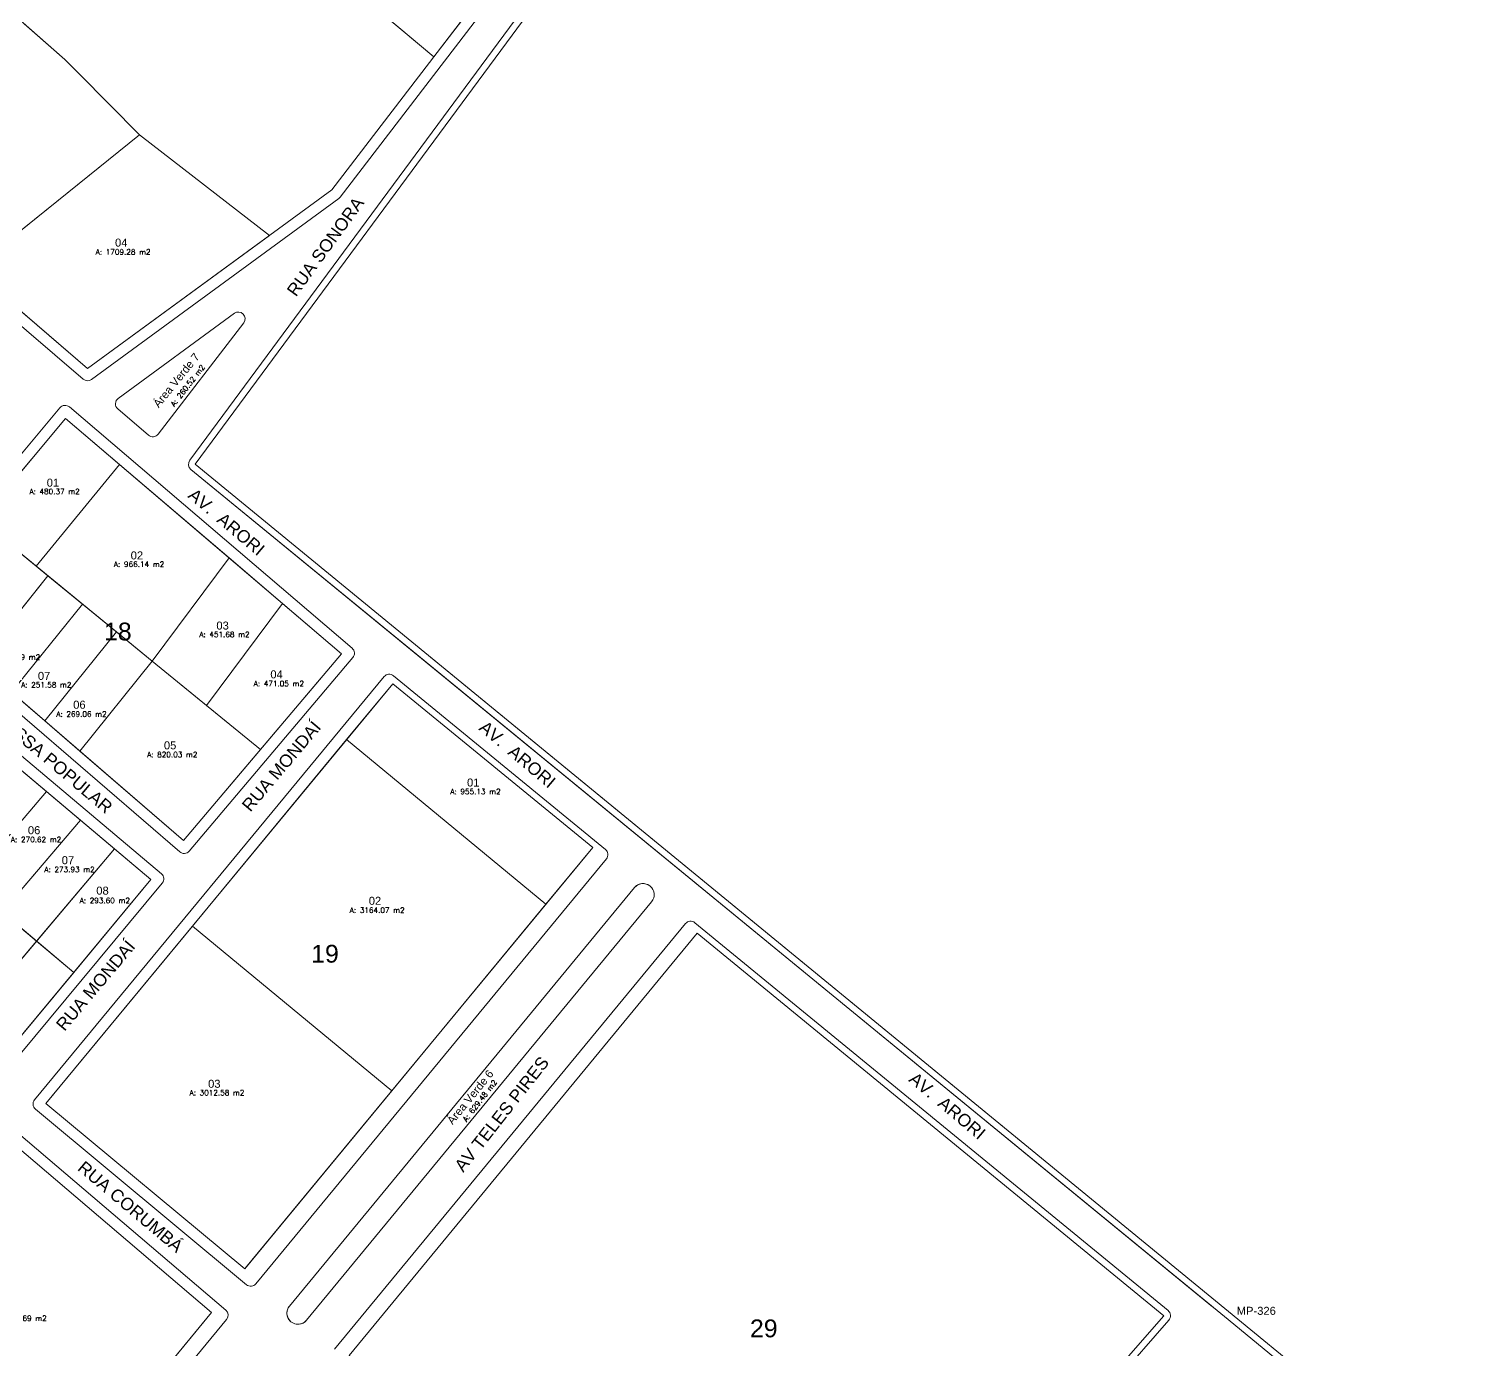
# Model space of a CAD drawing. Header units: metres. Extents: x 3808 to 8215, y 2374 to 6187.
# Drawn here: x 7835.6 to 8158.6, y 5200.3 to 5497.3 of the extents above; entities that cross this region are included whole.
import ezdxf
from ezdxf.enums import TextEntityAlignment as Align

# ---------------------------------------------------------------- set-up
doc = ezdxf.new("R2010")
doc.units = ezdxf.units.M
for name, color, linetype in [('0 - Cotas', 7, 'Continuous'), ('ESPECARQ', 7, 'Continuous'), ('Lotes_Existentes', 7, 'Continuous'), ('nlote', 7, 'Continuous'), ('NOME RUA', 7, 'Continuous'), ('n°quadra', 7, 'Continuous'), ('PDF_LINHA_TRANSMISSAO', 6, 'Continuous'), ('Perimetro_Georreferenciado', 6, 'Continuous'), ('UNIDADE', 7, 'Continuous')]:
    doc.layers.add(name, color=color, linetype=linetype)
doc.layers.add('Lotes_Boundary', color=7, linetype='Continuous', lineweight=30)
doc.layers.add('MEIO_FIO', color=252, linetype='Continuous', lineweight=0)
doc.layers.get('UNIDADE').off()
doc.styles.add('Arial', font='arial.ttf')
doc.styles.add('REGUA100', font='arial.ttf')
doc.styles.add('REGUA60', font='romans.shx', dxfattribs={"width": 1.4})
doc.dimstyles.new('Copy(2) of ISO-25', dxfattribs={"dimtxt": 1, "dimasz": 2.5, "dimexe": 1.25, "dimexo": 0.625, "dimgap": 0.2, "dimtad": 1, "dimtoh": 1, "dimlfac": 1, "dimzin": 1, "dimtxsty": 'Arial', "dimblk": 'NONE', "dimcen": 0, "dimse1": 1, "dimse2": 1, "dimsd1": 1, "dimsd2": 1, "dimclrt": 256, "dimaunit": 1, "dimadec": 3, "dimazin": 0, "dimtfac": 1, "dimtmove": 0, "dimatfit": 3, "dimldrblk": 'NONE', "dimfxl": 1, "dimtolj": 1, "dimtzin": 0, "dimarcsym": 0})

# ---------------------------------------------------------------- blocks, each defined once
blk = doc.blocks.new('INDUNI1')
at = {"color": 0, "lineweight": 0, "style": 'REGUA100', "width": 1.4, "flags": 8}
for tag, p in [('NOME1', (0, 0)), ('NOME2', (0, -4.29))]:
    blk.add_attdef(tag, text='', height=2.5, dxfattribs=at).set_placement(p, align=Align.CENTER)
at = {"layer": 'ESPECARQ', "color": 3, "lineweight": 0, "style": 'REGUA60', "width": 1.4}
blk.add_attdef('AREA', text='', height=25, dxfattribs=at).set_placement((0, -7.81), align=Align.CENTER)
at = {"layer": 'ESPECARQ', "lineweight": 0, "style": 'REGUA60', "width": 1.4, "flags": 8}
for tag, p in [('REVPAR', (0, -12.81)), ('PISO', (0, -10.31)), ('PEDIR', (0, -15.31))]:
    blk.add_attdef(tag, text='', height=1.5, dxfattribs=at).set_placement(p, align=Align.CENTER)
blk = doc.blocks.new('*D11908')
at = {"layer": 'Defpoints', "color": 0, "transparency": 16777216}
for p in [(8105.41, 5208.87), (8158.63, 5165.23), (8158.63, 5165.23)]:
    blk.add_point(p, dxfattribs=at)
at = {"layer": '0 - Cotas', "lineweight": 5, "transparency": 16777216, "insert": (8131.52, 5188.49), "char_height": 1, "attachment_point": 5, "rotation": 320.6547, "style": 'Arial'}
blk.add_mtext('\\A1;68,82m', dxfattribs=at)
blk = doc.blocks.new('_None')

msp = doc.modelspace()

# ---------------------------------------------------------------- linework, layer by layer
at = {"layer": 'Lotes_Boundary', "lineweight": 5, "flags": 128}
for points in [[(7937.376, 5527.008), (7915.266, 5500.621), (7926.71, 5491.033), (7947.585, 5518.237)], [(7846.936, 5487.191), (7843.743, 5490.375), (7817.957, 5513.073), (7786.078, 5474.748), (7822.923, 5443.164), (7860.512, 5473.456)], [(7889.719, 5450.837), (7860.512, 5473.456), (7822.923, 5443.164), (7848.853, 5420.937)], [(7856.041, 5399.327), (7843.888, 5409.699), (7824.681, 5386.753), (7837.308, 5376.425)], [(7856.041, 5399.327), (7837.308, 5376.425), (7863.39, 5355.09), (7880.677, 5378.301)], [(7839.937, 5374.274), (7837.308, 5376.425), (7832.156, 5380.639), (7816.541, 5361.239), (7824.157, 5354.669)], [(7892.643, 5368.089), (7880.677, 5378.301), (7863.39, 5355.09), (7875.551, 5345.143)], [(7847.706, 5367.92), (7839.937, 5374.274), (7824.157, 5354.669), (7831.761, 5348.11)], [(7855.325, 5361.687), (7847.706, 5367.92), (7831.761, 5348.11), (7839.218, 5341.677)], [(7905.931, 5356.749), (7892.643, 5368.089), (7875.551, 5345.143), (7887.712, 5335.195)], [(7863.39, 5355.09), (7855.325, 5361.687), (7839.218, 5341.677), (7847.112, 5334.867)], [(7875.551, 5345.143), (7863.39, 5355.09), (7847.112, 5334.867), (7870.431, 5314.751), (7887.712, 5335.195)], [(7917.459, 5350.017), (7907.067, 5337.438), (7951.892, 5300.405), (7962.424, 5313.154)], [(7951.892, 5300.405), (7907.067, 5337.438), (7872.407, 5295.485), (7917.232, 5258.452)], [(7839.615, 5325.749), (7831.948, 5332.196), (7814.426, 5311.436), (7821.98, 5305.082)], [(7847.241, 5319.335), (7839.615, 5325.749), (7821.98, 5305.082), (7829.6, 5298.672)], [(7854.904, 5312.891), (7847.241, 5319.335), (7829.6, 5298.672), (7837.369, 5292.138)], [(7863.088, 5306.008), (7854.904, 5312.891), (7837.369, 5292.138), (7845.724, 5285.11)], [(7837.369, 5292.138), (7829.6, 5298.672), (7811.961, 5278.013), (7819.835, 5271.386)], [(7917.232, 5258.452), (7872.407, 5295.485), (7839.465, 5255.611), (7884.174, 5218.438)], [(7845.724, 5285.11), (7837.369, 5292.138), (7819.835, 5271.386), (7828.36, 5264.211)], [(8090.837, 5207.879), (7985.925, 5293.887), (7907.672, 5198.9), (8009.176, 5114.505)], [(7876.688, 5208.637), (7832.452, 5246.288), (7812.985, 5223.462), (7796.014, 5203.561), (7754.436, 5154.806), (7763.948, 5146.959), (7783.171, 5169.992), (7792.537, 5162.266), (7814.189, 5188.546), (7818.943, 5184.619), (7841.628, 5165.879), (7857.663, 5185.435)]]:
    msp.add_lwpolyline(points, close=True, dxfattribs=at)
at = {"layer": 'Lotes_Existentes', "lineweight": 5}
for p, q in [((7883.879, 5526.921), (7926.71, 5491.033)), ((7947.585, 5518.237), (7903.732, 5461.09)), ((7817.957, 5513.073), (7843.743, 5490.375)), ((7758.827, 5498.107), (7848.853, 5420.937)), ((7843.743, 5490.375), (7846.936, 5487.191)), ((7846.936, 5487.191), (7860.512, 5473.456)), ((7860.512, 5473.456), (7822.923, 5443.164)), ((7860.512, 5473.456), (7889.719, 5450.837)), ((7903.732, 5461.09), (7848.853, 5420.937)), ((7843.888, 5409.699), (7808.866, 5367.859)), ((7905.931, 5356.749), (7843.888, 5409.699)), ((7856.041, 5399.327), (7837.308, 5376.425)), ((7824.681, 5386.753), (7863.39, 5355.09)), ((7880.677, 5378.301), (7863.39, 5355.09)), ((7824.157, 5354.669), (7839.937, 5374.274)), ((7808.866, 5367.859), (7870.431, 5314.751)), ((7831.761, 5348.11), (7847.706, 5367.92)), ((7892.643, 5368.089), (7875.551, 5345.143)), ((7839.218, 5341.677), (7855.325, 5361.687)), ((7800.902, 5358.305), (7863.088, 5306.008)), ((7870.431, 5314.751), (7905.931, 5356.749)), ((7923.828, 5357.726), (8105.407, 5208.866)), ((7847.112, 5334.867), (7863.39, 5355.09)), ((7863.39, 5355.09), (7887.712, 5335.195)), ((7917.459, 5350.017), (7839.465, 5255.611)), ((7917.459, 5350.017), (7962.424, 5313.154)), ((7783.617, 5337.35), (7845.724, 5285.11)), ((7907.067, 5337.438), (7951.892, 5300.405)), ((7804.349, 5284.42), (7839.615, 5325.749)), ((7847.241, 5319.335), (7811.961, 5278.013)), ((7819.835, 5271.386), (7854.904, 5312.891)), ((7962.424, 5313.154), (7884.323, 5218.619)), ((7863.088, 5306.008), (7828.36, 5264.211)), ((7872.407, 5295.485), (7917.232, 5258.452)), ((7985.925, 5293.887), (7907.672, 5198.9)), ((7985.925, 5293.887), (8090.837, 5207.879)), ((7839.465, 5255.611), (7884.174, 5218.438)), ((7876.688, 5208.637), (7832.452, 5246.288)), ((7857.663, 5185.435), (7876.688, 5208.637)), ((8090.837, 5207.879), (8009.176, 5114.505))]:
    msp.add_line(p, q, dxfattribs=at)
at = {"layer": 'Lotes_Existentes', "lineweight": 5, "flags": 128}
msp.add_lwpolyline([(7839.218, 5341.677), (7839.218, 5341.677), (7855.325, 5361.687), (7847.706, 5367.92), (7831.761, 5348.11)], dxfattribs=at)
at = {"layer": 'MEIO_FIO', "lineweight": 5}
for p, q in [((8054.481, 5647.741), (7871.825, 5400.26)), ((7949.535, 5516.671), (7905.628, 5459.454)), ((7757.211, 5496.2), (7847.828, 5418.524)), ((7905.324, 5459.157), (7849.69, 5418.452)), ((7881.872, 5433.324), (7855.717, 5414.188)), ((7883.948, 5431.201), (7864.712, 5406.133)), ((7842.619, 5412.078), (7806.317, 5368.709)), ((7908.311, 5358.004), (7844.743, 5412.256)), ((7855.627, 5411.839), (7862.546, 5405.908)), ((7872.081, 5398.21), (7922.873, 5356.57)), ((7806.487, 5366.61), (7869.563, 5312.199)), ((7801.738, 5360.868), (7865.458, 5307.282)), ((7871.688, 5312.366), (7908.483, 5355.895)), ((7922.873, 5356.57), (8101.815, 5209.871)), ((7915.529, 5351.606), (7836.903, 5256.435)), ((7917.637, 5351.811), (7965.282, 5312.751)), ((7965.488, 5310.637), (7886.693, 5215.052)), ((7865.646, 5305.175), (7829.64, 5261.839)), ((7971.815, 5304.162), (7894.232, 5210.048)), ((7975.673, 5300.982), (7898.09, 5206.868)), ((7983.28, 5296.061), (7904.37, 5200.337)), ((7985.388, 5296.267), (8091.788, 5209.039)), ((7837.1, 5254.326), (7884.576, 5214.852)), ((7879.926, 5209.164), (7833.311, 5248.839)), ((7880.111, 5207.067), (7802.963, 5113.48)), ((8091.967, 5206.891), (8009.647, 5112.765))]:
    msp.add_line(p, q, dxfattribs=at)
at = {"layer": 'MEIO_FIO', "lineweight": 5, "flags": 128}
for points in [[(7883.948, 5431.201, 0.8669327), (7881.872, 5433.324), (7855.717, 5414.188, 0.4834589), (7855.627, 5411.839), (7862.546, 5405.908, 0.4301599), (7864.712, 5406.133)], [(7971.815, 5304.162, -1.0000095), (7975.673, 5300.982), (7898.09, 5206.868, -1.0000085), (7894.232, 5210.048)]]:
    msp.add_lwpolyline(points, format="xyb", close=True, dxfattribs=at)
at = {"layer": 'MEIO_FIO', "lineweight": 5}
for centre, radius, start, end in [((7904.438, 5460.367), 1.5, 306.19122, 322.49888), ((7882.758, 5432.114), 1.5, 322.49888, 126.19122), ((7848.804, 5419.662), 1.5, 229.39714, 306.19122), ((7856.603, 5412.977), 1.5, 126.19122, 229.39714), ((7843.769, 5411.115), 1.5, 49.52167, 140.06942), ((7863.522, 5407.046), 1.5, 229.39714, 322.49888), ((7873.032, 5399.37), 1.5, 143.57042, 230.65466), ((7907.338, 5356.863), 1.5, 319.79234, 49.52167), ((7916.686, 5350.651), 1.5, 50.65466, 140.43773), ((7870.543, 5313.334), 1.5, 229.21772, 319.79234), ((7964.331, 5311.591), 1.5, 320.49976, 50.65466), ((7864.493, 5306.134), 1.5, 320.27836, 49.93739), ((7973.744, 5302.572), 2.5, 320.49976, 140.49976), ((7984.437, 5295.107), 1.5, 50.65466, 140.49976), ((7838.059, 5255.48), 1.5, 140.43773, 230.25821), ((7885.535, 5216.006), 1.5, 230.25821, 320.49976), ((7878.954, 5208.021), 1.5, 320.49976, 49.59745), ((7896.161, 5208.458), 2.5, 140.49976, 320.49976), ((8090.837, 5207.879), 1.5, 318.8282, 50.65466)]:
    msp.add_arc(centre, radius, start, end, dxfattribs=at)
at = {"layer": 'PDF_LINHA_TRANSMISSAO', "lineweight": 5}
for p, q in [((8104.456, 5207.706), (8157.68, 5164.072)), ((8105.407, 5208.866), (8158.631, 5165.232))]:
    msp.add_line(p, q, dxfattribs=at)
at = {"layer": 'Perimetro_Georreferenciado', "lineweight": 5}
for p, q in [((8055.688, 5646.851), (7873.032, 5399.37)), ((7872.081, 5398.21), (8104.456, 5207.706)), ((7873.032, 5399.37), (8105.407, 5208.866))]:
    msp.add_line(p, q, dxfattribs=at)

# ---------------------------------------------------------------- block references
at = {"layer": 'UNIDADE', "lineweight": 5}
ref = msp.add_blockref('INDUNI1', (7856.823, 5452.769), dxfattribs=dict(at, xscale=0.8, yscale=0.8, zscale=0.05))
ref.add_attrib('AREA', 'A: 1709.28 m2', dxfattribs={"layer": 'ESPECARQ', "lineweight": 0, "height": 1.2, "style": 'REGUA60'}).set_placement((7856.823, 5446.518), align=Align.CENTER)
ref = msp.add_blockref('INDUNI1', (7866.893, 5420.547), dxfattribs=dict(at, xscale=0.8000000000000002, yscale=0.8000000000000002, zscale=0.05, rotation=52.17246527985673))
ref.add_attrib('AREA', 'A: 260.52 m2', dxfattribs={"layer": 'ESPECARQ', "lineweight": 0, "height": 1.2, "rotation": 52.17247, "style": 'REGUA60', "oblique": 360}).set_placement((7871.83, 5416.713), align=Align.CENTER)
ref = msp.add_blockref('INDUNI1', (7841.423, 5398.892), dxfattribs=dict(at, xscale=0.8, yscale=0.8, zscale=0.5))
ref.add_attrib('AREA', 'A: 480.37 m2', dxfattribs={"layer": 'ESPECARQ', "lineweight": 0, "height": 1.2, "style": 'REGUA60'}).set_placement((7841.423, 5392.641), align=Align.CENTER)
ref = msp.add_blockref('INDUNI1', (7860.416, 5382.543), dxfattribs=dict(at, xscale=0.8, yscale=0.8, zscale=0.5))
ref.add_attrib('AREA', 'A: 966.14 m2', dxfattribs={"layer": 'ESPECARQ', "lineweight": 0, "height": 1.2, "style": 'REGUA60'}).set_placement((7860.416, 5376.293), align=Align.CENTER)
ref = msp.add_blockref('INDUNI1', (7879.613, 5366.756), dxfattribs=dict(at, xscale=0.8, yscale=0.8, zscale=0.5))
ref.add_attrib('AREA', 'A: 451.68 m2', dxfattribs={"layer": 'ESPECARQ', "lineweight": 0, "height": 1.2, "style": 'REGUA60'}).set_placement((7879.613, 5360.505), align=Align.CENTER)
ref = msp.add_blockref('INDUNI1', (7832.524, 5361.631), dxfattribs=dict(at, xscale=0.8, yscale=0.8, zscale=0.5))
ref.add_attrib('AREA', 'A: 253.89 m2', dxfattribs={"layer": 'ESPECARQ', "lineweight": 0, "height": 1.2, "style": 'REGUA60'}).set_placement((7832.524, 5355.38), align=Align.CENTER)
ref = msp.add_blockref('INDUNI1', (7839.555, 5355.413), dxfattribs=dict(at, xscale=0.8, yscale=0.8, zscale=0.5))
ref.add_attrib('AREA', 'A: 251.58 m2', dxfattribs={"layer": 'ESPECARQ', "lineweight": 0, "height": 1.2, "style": 'REGUA60'}).set_placement((7839.555, 5349.162), align=Align.CENTER)
ref = msp.add_blockref('INDUNI1', (7891.845, 5355.691), dxfattribs=dict(at, xscale=0.8, yscale=0.8, zscale=0.5))
ref.add_attrib('AREA', 'A: 471.05 m2', dxfattribs={"layer": 'ESPECARQ', "lineweight": 0, "height": 1.2, "style": 'REGUA60'}).set_placement((7891.845, 5349.441), align=Align.CENTER)
ref = msp.add_blockref('INDUNI1', (7847.471, 5348.844), dxfattribs=dict(at, xscale=0.8, yscale=0.8, zscale=0.5))
ref.add_attrib('AREA', 'A: 269.06 m2', dxfattribs={"layer": 'ESPECARQ', "lineweight": 0, "height": 1.2, "style": 'REGUA60'}).set_placement((7847.471, 5342.593), align=Align.CENTER)
ref = msp.add_blockref('INDUNI1', (7867.883, 5339.724), dxfattribs=dict(at, xscale=0.8, yscale=0.8, zscale=0.5))
ref.add_attrib('AREA', 'A: 820.03 m2', dxfattribs={"layer": 'ESPECARQ', "lineweight": 0, "height": 1.2, "style": 'REGUA60'}).set_placement((7867.883, 5333.474), align=Align.CENTER)
ref = msp.add_blockref('INDUNI1', (7936.062, 5331.414), dxfattribs=dict(at, xscale=0.8, yscale=0.8, zscale=0.5))
ref.add_attrib('AREA', 'A: 955.13 m2', dxfattribs={"layer": 'ESPECARQ', "lineweight": 0, "height": 1.2, "style": 'REGUA60'}).set_placement((7936.062, 5325.163), align=Align.CENTER)
ref = msp.add_blockref('INDUNI1', (7837.257, 5320.632), dxfattribs=dict(at, xscale=0.8, yscale=0.8, zscale=0.5))
ref.add_attrib('AREA', 'A: 270.62 m2', dxfattribs={"layer": 'ESPECARQ', "lineweight": 0, "height": 1.2, "style": 'REGUA60'}).set_placement((7837.257, 5314.381), align=Align.CENTER)
ref = msp.add_blockref('INDUNI1', (7844.79, 5313.895), dxfattribs=dict(at, xscale=0.8, yscale=0.8, zscale=0.5))
ref.add_attrib('AREA', 'A: 273.93 m2', dxfattribs={"layer": 'ESPECARQ', "lineweight": 0, "height": 1.2, "style": 'REGUA60'}).set_placement((7844.79, 5307.645), align=Align.CENTER)
ref = msp.add_blockref('INDUNI1', (7852.706, 5306.907), dxfattribs=dict(at, xscale=0.8, yscale=0.8, zscale=0.5))
ref.add_attrib('AREA', 'A: 293.60 m2', dxfattribs={"layer": 'ESPECARQ', "lineweight": 0, "height": 1.2, "style": 'REGUA60'}).set_placement((7852.706, 5300.656), align=Align.CENTER)
ref = msp.add_blockref('INDUNI1', (7913.963, 5304.742), dxfattribs=dict(at, xscale=0.8, yscale=0.8, zscale=0.5))
ref.add_attrib('AREA', 'A: 3164.07 m2', dxfattribs={"layer": 'ESPECARQ', "lineweight": 0, "height": 1.2, "style": 'REGUA60'}).set_placement((7913.963, 5298.491), align=Align.CENTER)
ref = msp.add_blockref('INDUNI1', (7932.584, 5259.712), dxfattribs=dict(at, xscale=0.8000000000000002, yscale=0.8000000000000002, zscale=0.05, rotation=52.17246527985673))
ref.add_attrib('AREA', 'A: 629.48 m2', dxfattribs={"layer": 'ESPECARQ', "lineweight": 0, "height": 1.2, "rotation": 52.17247, "style": 'REGUA60', "oblique": 360}).set_placement((7937.521, 5255.878), align=Align.CENTER)
ref = msp.add_blockref('INDUNI1', (7877.936, 5263.695), dxfattribs=dict(at, xscale=0.8, yscale=0.8, zscale=0.5))
ref.add_attrib('AREA', 'A: 3012.58 m2', dxfattribs={"layer": 'ESPECARQ', "lineweight": 0, "height": 1.2, "style": 'REGUA60'}).set_placement((7877.936, 5257.444), align=Align.CENTER)
ref = msp.add_blockref('INDUNI1', (7833.483, 5212.952), dxfattribs=dict(at, xscale=0.8, yscale=0.8, zscale=0.05))
ref.add_attrib('AREA', 'A: 4444.69 m2', dxfattribs={"layer": 'ESPECARQ', "lineweight": 0, "height": 1.2, "style": 'REGUA60'}).set_placement((7833.483, 5206.702), align=Align.CENTER)

# ---------------------------------------------------------------- texts
at = {"layer": 'nlote', "lineweight": 5, "style": 'Arial'}
for s, p in [('04', (7855.011, 5448.322)), ('01', (7839.648, 5394.337)), ('02', (7858.532, 5377.978)), ('03', (7877.801, 5362.196)), ('07', (7837.661, 5350.877)), ('04', (7889.941, 5351.226)), ('06', (7845.602, 5344.401)), ('05', (7866.001, 5335.263)), ('01', (7934.166, 5326.898)), ('06', (7835.419, 5316.174)), ('07', (7843.023, 5309.426)), ('08', (7850.799, 5302.59)), ('02', (7912.066, 5300.299)), ('03', (7875.938, 5259.149))]:
    msp.add_text(s, height=1.8, dxfattribs=at).set_placement(p)
for s, p in [('Área Verde 7', (7864.838, 5411.957)), ('Área Verde 6', (7930.909, 5250.742))]:
    msp.add_text(s, height=1.8, rotation=50.88506, dxfattribs=at).set_placement(p)
at = {"layer": 'NOME RUA', "linetype": 'Continuous', "lineweight": 5, "style": 'Arial'}
for s, rotation, p in [('RUA SONORA', 53.99473, (7895.707, 5436.874)), ('AV.  ARORI', 319.88114, (7871.213, 5392.043)), ('TRAVESSA POPULAR', 319.88114, (7821.864, 5346.819)), ('RUA MONDAÍ', 49.88114, (7885.443, 5321.014)), ('AV.  ARORI', 319.88114, (7936.638, 5339.776)), ('RUA MONDAÍ', 49.88114, (7843.647, 5271.7)), ('AV TELES PIRES', 51.83814, (7933.308, 5239.985)), ('AV.  ARORI', 319.88114, (8033.305, 5260.731)), ('RUA CORUMBÁ', 319.88114, (7846.373, 5240.769))]:
    msp.add_text(s, height=2.8, rotation=rotation, dxfattribs=at).set_placement(p)
at = {"layer": 'n°quadra', "lineweight": 5, "style": 'Arial'}
for s, p in [('18', (7852.541, 5359.762)), ('19', (7899.119, 5287.293)), ('29', (7997.789, 5203.033))]:
    msp.add_text(s, height=4, rotation=0.02799, dxfattribs=at).set_placement(p)
at = {"layer": 'Perimetro_Georreferenciado', "lineweight": 5, "style": 'Arial'}
msp.add_text('MP-326', height=1.8, dxfattribs=at).set_placement((8107.234, 5208.084))

# ---------------------------------------------------------------- dimensions: what is measured, and where the dimension line sits
at = {"layer": '0 - Cotas', "lineweight": 5}
dim = msp.add_linear_dim(base=(8158.631, 5165.232), p1=(8105.407, 5208.866), p2=(8158.631, 5165.232), angle=320.65466, dimstyle='Copy(2) of ISO-25', override={"dimpost": 'm'}, dxfattribs=at)
dim.commit()
dim.dimension.update_dxf_attribs({"geometry": '*D11908', "text_midpoint": (8131.017, 5187.87), "dimtype": 161})

doc.saveas('drawing.dxf')
